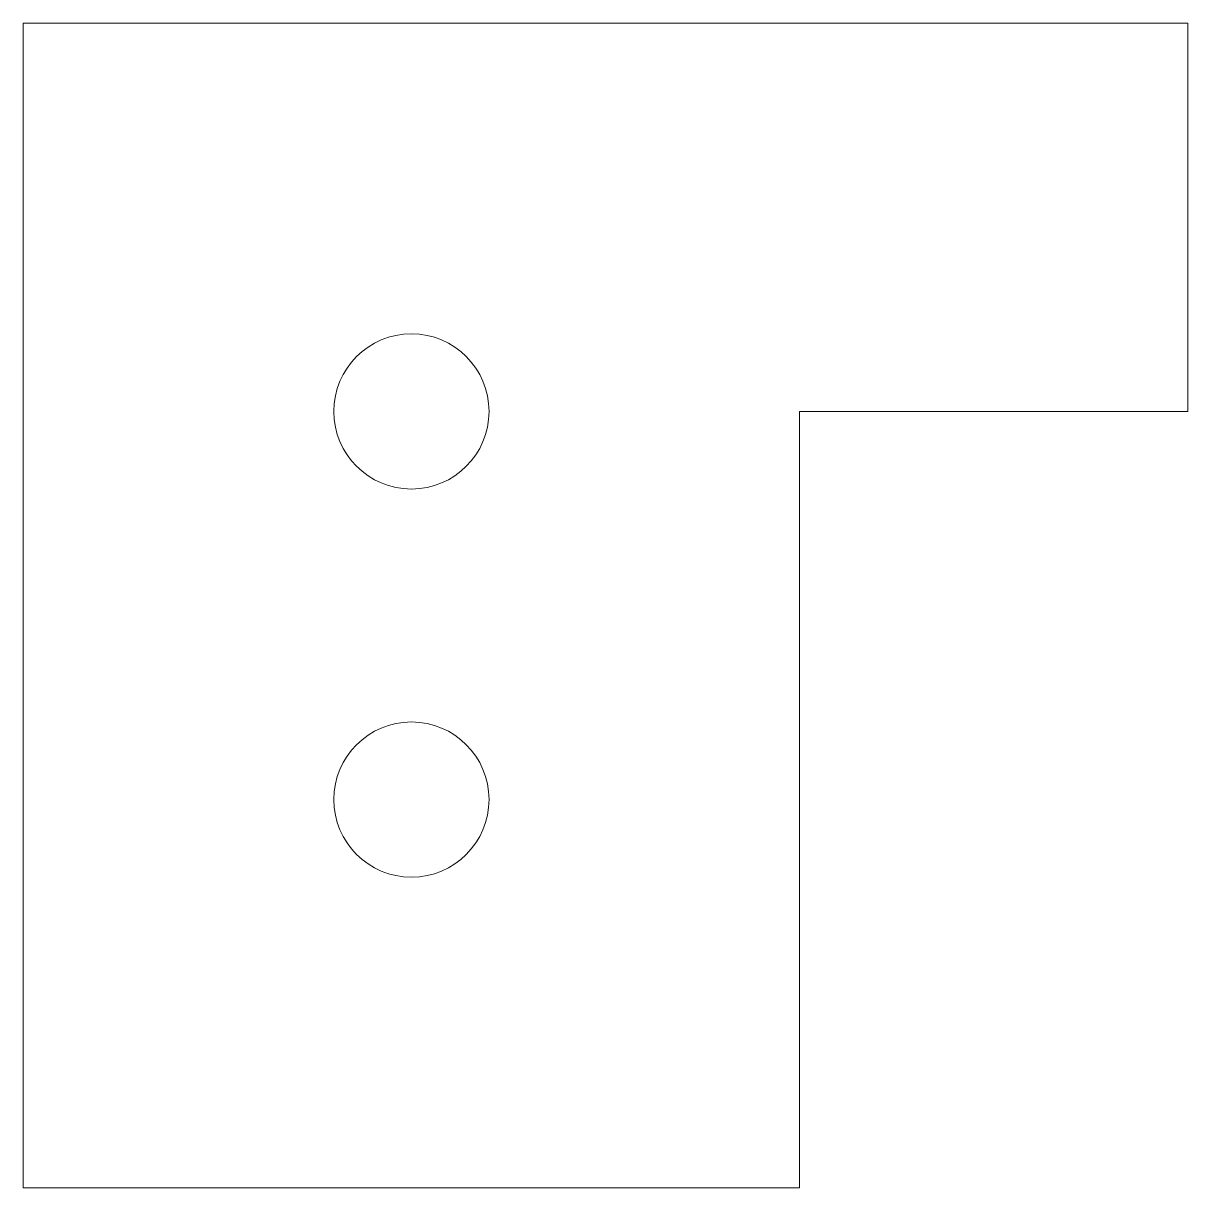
# Model space of a CAD drawing. Header units: millimetres. Extents: x 0 to 15, y 0 to 15.
import ezdxf

# ---------------------------------------------------------------- set-up
doc = ezdxf.new("R2010")
doc.units = ezdxf.units.MM
doc.layers.get('0').update_dxf_attribs({"linetype": 'CONTINUOUS', "lineweight": 0})

msp = doc.modelspace()

# ---------------------------------------------------------------- linework, layer by layer
for p, q in [((15, 15), (0, 15)), ((0, 15), (0, 0)), ((15, 10), (15, 15)), ((10, 0), (10, 10)), ((10, 10), (15, 10)), ((0, 0), (10, 0))]:
    msp.add_line(p, q)
for centre in [(5, 10), (5, 5)]:
    msp.add_circle(centre, 1)

doc.saveas('drawing.dxf')
